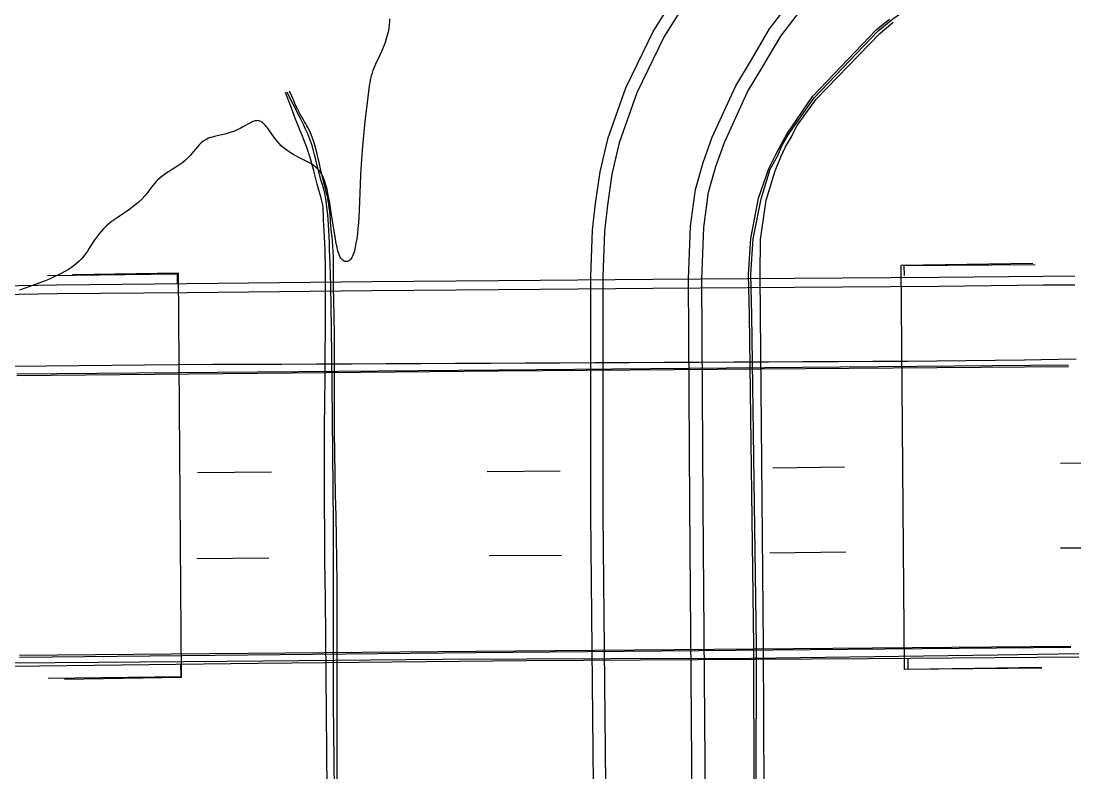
# Model space of a CAD drawing. Header units: feet. Extents: x 3174203 to 3175581, y 1715832 to 1717426.
# Drawn here: x 3174693.1 to 3174839.6, y 1716285.1 to 1716389.7 of the extents above; entities that cross this region are included whole.
import ezdxf

# ---------------------------------------------------------------- set-up
doc = ezdxf.new("R2010")
doc.units = ezdxf.units.FT
doc.header["$MEASUREMENT"] = 0
for name, color, linetype, lineweight, true_color in [('BOTTOM_OF_DRAINAGE', 43, 'Continuous', 30, 0xbfa671), ('BOTTOM_OF_RETAINING_WALL', 75, 'Continuous', 30, 0x6e996b), ('BRIDGE', 117, 'Continuous', 30, 0x53735e), ('GUARD_RAIL', 254, 'Continuous', 30, 0xd7bfff), ('HAND_RAIL', 77, 'Continuous', 30, 0x647d5e), ('MISCELLANEOUS', 225, 'Continuous', 30, 0x9c5f7c), ('SHRUBLINE', 71, 'Continuous', 30, 0xc6ff6b), ('TOP_OF_RETAINING_WALL', 121, 'Continuous', 30, 0x7affd3)]:
    doc.layers.add(name, color=color, linetype=linetype, lineweight=lineweight, true_color=true_color)
for name, color, linetype, lineweight in [('CONCRETE_BOTTOM', 9, 'Continuous', 30), ('CONCRETE_TOP', 204, 'Continuous', 30), ('FOOT_PATH', 2, 'Continuous', 30), ('PAINT_STRIPE', 4, 'Continuous', 30)]:
    doc.layers.add(name, color=color, linetype=linetype, lineweight=lineweight)

msp = doc.modelspace()

# ---------------------------------------------------------------- linework, layer by layer
at = {"layer": 'BOTTOM_OF_DRAINAGE'}
msp.add_polyline3d([(3174737.061675, 1716282.606701, 5237.051007), (3174737.059031, 1716286.800451, 5237.082367), (3174737.059756, 1716290.818407, 5237.12005), (3174737.063561, 1716294.750082, 5237.153656), (3174737.070159, 1716298.684989, 5237.172787), (3174737.07654, 1716301.883142, 5237.172622), (3174737.08009, 1716305.112966, 5237.162856), (3174737.076379, 1716308.346778, 5237.149808), (3174737.060972, 1716311.556892, 5237.139799), (3174737.029437, 1716314.715623, 5237.139147), (3174736.979553, 1716317.801964, 5237.152129), (3174736.917949, 1716320.821619, 5237.174852), (3174736.853464, 1716323.78697, 5237.201379), (3174736.79494, 1716326.710396, 5237.225774), (3174736.751216, 1716329.60428, 5237.242098), (3174736.728355, 1716332.473785, 5237.246069), (3174736.721311, 1716335.295207, 5237.240011), (3174736.72226, 1716338.037625, 5237.227899), (3174736.72338, 1716340.670115, 5237.21371), (3174736.716847, 1716343.161757, 5237.201421), (3174736.690502, 1716346.034737, 5237.192906), (3174736.651715, 1716348.600554, 5237.190036), (3174736.612227, 1716350.820435, 5237.189277), (3174736.583776, 1716352.655607, 5237.187093), (3174736.574854, 1716353.832751, 5237.182385), (3174736.574532, 1716354.791328, 5237.175328), (3174736.576833, 1716355.583798, 5237.166752), (3174736.575781, 1716356.262621, 5237.157483), (3174736.565397, 1716356.880259, 5237.148348), (3174736.533245, 1716357.628006, 5237.138819), (3174736.483845, 1716358.355509, 5237.135056), (3174736.423868, 1716359.056159, 5237.141321), (3174736.359985, 1716359.723345, 5237.161877), (3174736.310039, 1716360.229771, 5237.189962), (3174736.262215, 1716360.71444, 5237.223013), (3174736.216863, 1716361.181243, 5237.254122), (3174736.174335, 1716361.63407, 5237.276378), (3174736.134984, 1716362.076813, 5237.282874), (3174736.089558, 1716362.620759, 5237.263259), (3174736.042913, 1716363.155253, 5237.224447), (3174735.988315, 1716363.680524, 5237.182663), (3174735.919034, 1716364.196798, 5237.154133), (3174735.849204, 1716364.604927, 5237.149571), (3174735.766366, 1716365.016167, 5237.159083), (3174735.671216, 1716365.439245, 5237.177877), (3174735.564452, 1716365.882882, 5237.201161), (3174735.44677, 1716366.355805, 5237.224141), (3174735.23038, 1716367.219082, 5237.252823), (3174735.001512, 1716368.146128, 5237.269587), (3174734.776078, 1716369.095131, 5237.276664), (3174734.616256, 1716369.800166, 5237.278188), (3174734.458587, 1716370.500554, 5237.283827), (3174734.294342, 1716371.202815, 5237.301891), (3174734.114791, 1716371.913472, 5237.340686), (3174733.981982, 1716372.394599, 5237.38165), (3174733.834134, 1716372.881118, 5237.434855), (3174733.666889, 1716373.371794, 5237.499639), (3174733.475892, 1716373.865388, 5237.575336), (3174733.256785, 1716374.360664, 5237.661283), (3174733.00521, 1716374.856386, 5237.756815), (3174732.865819, 1716375.105276, 5237.808217), (3174732.716271, 1716375.361312, 5237.863258), (3174732.555617, 1716375.631834, 5237.923347), (3174732.382906, 1716375.924185, 5237.989892), (3174732.197188, 1716376.245707, 5238.064304), (3174731.997513, 1716376.603743, 5238.14799), (3174731.782931, 1716377.005636, 5238.242359), (3174731.552491, 1716377.458727, 5238.348821), (3174731.305243, 1716377.970358, 5238.468784), (3174731.040237, 1716378.547873, 5238.603657), (3174730.756523, 1716379.198613, 5238.754849), (3174730.45315, 1716379.929921, 5238.923769)], dxfattribs=at)
at = {"layer": 'BOTTOM_OF_RETAINING_WALL'}
msp.add_polyline3d([(3174813.430833, 1716167.247255, 5239.091434), (3174808.623862, 1716168.451371, 5238.299173), (3174802.960894, 1716170.075905, 5237.610127), (3174801.083526, 1716172.274031, 5237.656958), (3174798.673538, 1716177.242069, 5237.798728), (3174796.178049, 1716185.40595, 5237.662826), (3174795.786469, 1716207.923042, 5237.868244), (3174795.782805, 1716231.66301, 5237.860672), (3174795.01225, 1716282.53318, 5237.816483), (3174794.983052, 1716302.75369, 5237.99474), (3174794.372734, 1716348.751895, 5238.28205), (3174794.248067, 1716354.459184, 5238.205536), (3174794.57364, 1716359.404171, 5238.311525), (3174795.645773, 1716365.043187, 5238.658667), (3174797.060565, 1716369.143062, 5238.752817), (3174798.063384, 1716371.114868, 5238.773048), (3174798.784939, 1716372.501971, 5238.962215), (3174799.557794, 1716373.936124, 5239.162269), (3174803.120611, 1716379.153079, 5239.315554), (3174812.042432, 1716388.502307, 5239.395419), (3174813.819464, 1716389.92736, 5239.314011)], dxfattribs=at)
at = {"layer": 'BRIDGE'}
for points in [[(3174839.581133, 1716354.162836, 5258.783514), (3174835.20505, 1716354.151309, 5258.681817), (3174820.693017, 1716354.001003, 5258.70132), (3174800.633064, 1716353.855508, 5258.552874), (3174780.933043, 1716353.72479, 5258.446088), (3174765.305432, 1716353.571079, 5258.362852), (3174741.900237, 1716353.395219, 5258.278448), (3174716.223442, 1716353.096453, 5258.13327), (3174698.133707, 1716352.944263, 5258.07852), (3174690.108071, 1716352.806071, 5258.024381)], [(3174691.898959, 1716299.949385, 5257.75416), (3174726.103344, 1716300.36546, 5257.998754), (3174763.413585, 1716300.731063, 5258.229572), (3174810.924055, 1716301.019866, 5258.494003), (3174840.145894, 1716301.253749, 5258.635462)]]:
    msp.add_polyline3d(points, dxfattribs=at)
at = {"layer": 'CONCRETE_BOTTOM', "extrusion": (0.0027054426211573, -0.714768318069325, 0.6993560838832905), "elevation": -1214520.761672, "flags": 128}
msp.add_lwpolyline([(3181312.380971, 1195678.803677), (3181233.169677, 1195678.312825), (3181166.203878, 1195677.803362)], dxfattribs=at)
at = {"layer": 'CONCRETE_BOTTOM', "extrusion": (0.0052616530965128, -0.9014100610380466, 0.4329344255959292), "elevation": -1528111.351289, "flags": 128}
msp.add_lwpolyline([(3184656.942476, 739749.516401), (3184720.380927, 739749.972643), (3184803.091261, 739750.46729)], dxfattribs=at)
at = {"layer": 'CONCRETE_TOP', "extrusion": (0.0084045496975874, -0.9996497339624522, 0.0250952771090448), "elevation": -1688925.634236, "flags": 128}
msp.add_lwpolyline([(3189009.951247, 47655.995317), (3189076.913357, 47656.410906), (3189156.130257, 47656.684667)], dxfattribs=at)
at = {"layer": 'CONCRETE_TOP', "extrusion": (-0.000383626981315, -0.5107097135898478, 0.8597531280985926), "elevation": -873229.187095, "flags": 128}
msp.add_lwpolyline([(3173548.936035, 1480332.053114), (3173466.232858, 1480331.12342), (3173402.79435, 1480330.342763)], dxfattribs=at)
at = {"layer": 'FOOT_PATH'}
for points in [[(3174785.911422, 1716156.980111, 5237.656235), (3174786.611533, 1716161.11685, 5237.657077), (3174787.577251, 1716169.955149, 5237.657491), (3174788.773946, 1716186.476366, 5237.649251), (3174789.093015, 1716202.835414, 5237.637686), (3174788.637475, 1716237.32923, 5237.62), (3174788.319993, 1716274.648726, 5237.531), (3174787.93304, 1716322.377807, 5237.56), (3174787.775907, 1716353.738217, 5237.591148), (3174788.043366, 1716360.962597, 5237.595698), (3174788.69486, 1716365.872548, 5237.598), (3174789.695091, 1716369.436672, 5237.573), (3174790.916401, 1716372.796667, 5237.615), (3174794.107592, 1716379.802452, 5237.691957), (3174796.234484, 1716383.32796, 5237.729363), (3174798.723958, 1716387.552922, 5237.769), (3174802.517944, 1716392.540106, 5237.834), (3174807.164377, 1716397.80824, 5237.934), (3174809.340013, 1716399.758984, 5238), (3174813.439269, 1716402.537048, 5238.145), (3174822.811777, 1716408.622682, 5238.541), (3174842.152317, 1716419.578471, 5239.443), (3174854.491776, 1716426.131574, 5240.088), (3174857.773621, 1716427.765089, 5240.208476)], [(3174784.882021, 1716394.511035, 5237.598016), (3174781.047749, 1716388.36442, 5237.555), (3174777.156721, 1716380.34744, 5237.459), (3174774.6321, 1716373.225226, 5237.44), (3174773.597193, 1716368.707397, 5237.442474), (3174772.9481, 1716364.301017, 5237.4412), (3174772.529335, 1716360.577127, 5237.434711), (3174772.299141, 1716354.129029, 5237.417), (3174772.28896, 1716321.139953, 5237.409), (3174773.187016, 1716231.833236, 5237.44), (3174773.390295, 1716204.180912, 5237.487), (3174773.232224, 1716190.264916, 5237.53), (3174772.442793, 1716177.944708, 5237.588), (3174771.258156, 1716165.061388, 5237.515), (3174770.386914, 1716158.960173, 5237.522764)], [(3174786.304913, 1716393.575279, 5237.598016), (3174782.540013, 1716387.539872, 5237.555), (3174778.729754, 1716379.689306, 5237.459), (3174776.26967, 1716372.749155, 5237.44), (3174775.271744, 1716368.392771, 5237.442474), (3174774.636701, 1716364.081766, 5237.4412), (3174774.228459, 1716360.451446, 5237.434711), (3174774.001658, 1716354.098387, 5237.417), (3174773.991488, 1716321.14825, 5237.409), (3174774.889479, 1716231.848054, 5237.44), (3174775.092891, 1716204.177501, 5237.487), (3174774.934131, 1716190.200769, 5237.53), (3174774.140327, 1716177.812302, 5237.588), (3174772.94962, 1716164.86298, 5237.515), (3174771.600153, 1716155.412803, 5237.526931), (3174769.670217, 1716144.766465, 5237.539087), (3174768.003228, 1716137.142793, 5237.54494), (3174766.177479, 1716129.439708, 5237.55121)], [(3174777.866873, 1716128.892633, 5237.627041), (3174780.781268, 1716140.226038, 5237.647), (3174783.321442, 1716152.79602, 5237.655315), (3174784.772969, 1716161.372651, 5237.657077), (3174785.729078, 1716170.122998, 5237.657491), (3174786.919784, 1716186.56154, 5237.649251), (3174787.237306, 1716202.841256, 5237.637686), (3174786.782109, 1716237.309087, 5237.62), (3174786.464587, 1716274.633313, 5237.531), (3174786.077607, 1716322.365638, 5237.56), (3174785.920264, 1716353.767905, 5237.591148), (3174786.192426, 1716361.119302, 5237.595698), (3174786.872829, 1716366.247129, 5237.598), (3174787.927455, 1716370.005077, 5237.573), (3174789.197541, 1716373.49926, 5237.615), (3174792.463478, 1716380.669142, 5237.691957), (3174794.64077, 1716384.278191, 5237.729363), (3174797.180943, 1716388.589195, 5237.769), (3174801.081923, 1716393.717022, 5237.834)], [(3174692.058016, 1716341.678483, 5256.986), (3174696.62662, 1716341.722781, 5256.994), (3174701.195224, 1716341.76708, 5257.027957), (3174705.763828, 1716341.811378, 5257.065), (3174710.332432, 1716341.855677, 5257.087), (3174714.901035, 1716341.899975, 5257.129095), (3174719.731796, 1716341.922327, 5257.177459), (3174724.562556, 1716341.944678, 5257.203657), (3174729.393316, 1716341.96703, 5257.258388), (3174734.224076, 1716341.989381, 5257.285117), (3174739.054836, 1716342.011732, 5257.339257), (3174743.885596, 1716342.034084, 5257.337243), (3174748.716356, 1716342.056435, 5257.359233), (3174753.547116, 1716342.078787, 5257.37789), (3174758.377876, 1716342.101138, 5257.386291), (3174763.208637, 1716342.123489, 5257.411101), (3174768.039397, 1716342.145841, 5257.452525), (3174772.870157, 1716342.168192, 5257.456871), (3174777.700917, 1716342.190544, 5257.47332), (3174782.531677, 1716342.212895, 5257.458885), (3174787.362437, 1716342.235247, 5257.49453), (3174792.193197, 1716342.257598, 5257.53884), (3174797.023957, 1716342.279949, 5257.557955), (3174801.854718, 1716342.302301, 5257.578086), (3174806.685478, 1716342.324652, 5257.588778), (3174811.516238, 1716342.347004, 5257.629262), (3174816.346998, 1716342.369355, 5257.657202), (3174820.407954, 1716342.415544, 5257.669), (3174824.46891, 1716342.461734, 5257.666), (3174828.529866, 1716342.507923, 5257.662479), (3174832.590823, 1716342.554112, 5257.660302), (3174837.325297, 1716342.656215, 5257.662), (3174839.791122, 1716342.709393, 5257.677625)]]:
    msp.add_polyline3d(points, dxfattribs=at)
at = {"layer": 'GUARD_RAIL'}
msp.add_polyline3d([(3174840.141213, 1716301.635447, 5258.705519), (3174828.839356, 1716301.484337, 5258.595492), (3174794.620685, 1716301.026821, 5258.38838), (3174775.070133, 1716300.954161, 5258.304288), (3174751.729237, 1716300.888962, 5258.195508), (3174721.723094, 1716300.568548, 5257.9875), (3174691.897673, 1716300.348379, 5257.825636)], dxfattribs=at)
at = {"layer": 'HAND_RAIL'}
msp.add_polyline3d([(3174839.58438, 1716352.930218, 5258.783514), (3174835.213056, 1716352.918703, 5258.681817), (3174820.70387, 1716352.768426, 5258.70132), (3174800.641623, 1716352.622915, 5258.552874), (3174780.943194, 1716352.492207, 5258.446088), (3174765.316125, 1716352.338502, 5258.362852), (3174741.912038, 1716352.16265, 5258.278448), (3174716.235798, 1716351.86389, 5258.13327), (3174698.149502, 1716351.71173, 5258.07852), (3174690.129292, 1716351.573631, 5258.024381)], dxfattribs=at)
at = {"layer": 'MISCELLANEOUS', "extrusion": (-0.0081265104785564, -7.622e-13, 0.99996697936854), "elevation": -20544.085384, "flags": 128}
msp.add_lwpolyline([(3174753.78895, 1716354.262386), (3174753.780891, 1716355.660364), (3174771.950476, 1716355.811438)], dxfattribs=at)
at = {"layer": 'MISCELLANEOUS', "extrusion": (-0.0083183659202613, 4.83e-14, 0.9999654017956904), "elevation": -21152.819856, "flags": 128}
msp.add_lwpolyline([(3174630.711091, 1716354.268088), (3174648.716905, 1716354.497091), (3174648.712301, 1716353.121334)], dxfattribs=at)
at = {"layer": 'MISCELLANEOUS', "extrusion": (0.0061214887024163, 0, 0.9999812635125053), "elevation": 24691.902554, "flags": 128}
msp.add_lwpolyline([(3174724.70403, 1716301.005981), (3174724.70403, 1716299.503685), (3174743.316737, 1716299.785299)], dxfattribs=at)
at = {"layer": 'MISCELLANEOUS', "extrusion": (-0.0102622375341813, 8.154e-13, 0.9999473418539558), "elevation": -27323.085742, "flags": 128}
msp.add_lwpolyline([(3174583.694586, 1716298.29398), (3174602.15091, 1716298.506205), (3174602.138733, 1716300.166465)], dxfattribs=at)
at = {"layer": 'MISCELLANEOUS'}
for points in [[(3174835.009303, 1716299.683469, 5255.770259), (3174815.916135, 1716299.460162, 5248.504772), (3174815.48496, 1716355.728268, 5248.385784), (3174833.781168, 1716355.991574, 5256.013782)], [(3174699.203728, 1716298.117678, 5254.017363), (3174715.464004, 1716298.404539, 5248.079944), (3174715.042085, 1716354.608412, 5247.512029), (3174700.307234, 1716354.380608, 5254.028206)]]:
    msp.add_polyline3d(points, dxfattribs=at)
at = {"layer": 'PAINT_STRIPE', "extrusion": (-0.0060217463184606, -7.28242643134e-05, 0.9999818664695387), "elevation": -13985.847981, "flags": 128}
msp.add_lwpolyline([(3174691.759709, 1716325.854768), (3174702.05422, 1716325.979263)], dxfattribs=at)
at = {"layer": 'PAINT_STRIPE', "extrusion": (-0.0037516358768821, -3.18900798495e-05, 0.9999929620808689), "elevation": -6708.499599, "flags": 128}
msp.add_lwpolyline([(3174755.321775, 1716326.806001), (3174765.449958, 1716326.892093)], dxfattribs=at)
at = {"layer": 'PAINT_STRIPE', "extrusion": (-0.0068387715530933, -9.45810500636e-05, 0.9999766108555087), "elevation": -16617.163761, "flags": 128}
msp.add_lwpolyline([(3174759.343713, 1716325.954554), (3174769.285118, 1716326.092041)], dxfattribs=at)
at = {"layer": 'PAINT_STRIPE', "extrusion": (-0.0108125950759226, -8.39671501817e-05, 0.9999415386597567), "elevation": -29215.45101, "flags": 128}
msp.add_lwpolyline([(3174708.857269, 1716325.739646), (3174718.845018, 1716325.817203)], dxfattribs=at)
at = {"layer": 'PAINT_STRIPE', "extrusion": (-0.0062626086168604, -3.88132395103e-05, 0.999980388921125), "elevation": -14691.935931, "flags": 128}
msp.add_lwpolyline([(3174728.867441, 1716314.762876), (3174738.92676, 1716314.825218)], dxfattribs=at)
at = {"layer": 'PAINT_STRIPE', "extrusion": (-0.0054056115851765, -9.32442089985e-05, 0.9999853852276581), "elevation": -12064.55701, "flags": 128}
msp.add_lwpolyline([(3174779.261892, 1716314.56608), (3174789.803353, 1716314.747912)], dxfattribs=at)
at = {"layer": 'PAINT_STRIPE', "extrusion": (-0.0120274299356962, -2.29143884605e-05, 0.9999276675860473), "elevation": -32967.407427, "flags": 128}
msp.add_lwpolyline([(3174671.191617, 1716315.626373), (3174681.418203, 1716315.645855)], dxfattribs=at)
at = {"layer": 'PAINT_STRIPE', "extrusion": (-0.0059922678363675, -6.21898067201e-05, 0.9999820442680984), "elevation": -13873.785633, "flags": 128}
msp.add_lwpolyline([(3174692.066384, 1716314.040657), (3174702.078209, 1716314.144562)], dxfattribs=at)
at = {"layer": 'SHRUBLINE'}
msp.add_polyline3d([(3174744.34198, 1716389.984324, 5236.764538), (3174744.345525, 1716389.612832, 5236.757227), (3174744.317554, 1716389.131015, 5236.754211), (3174744.255774, 1716388.645123, 5236.744874), (3174744.163442, 1716388.156786, 5236.735984), (3174744.043818, 1716387.667634, 5236.731904), (3174743.900162, 1716387.179297, 5236.723512), (3174743.73573, 1716386.693406, 5236.715859), (3174743.553783, 1716386.211589, 5236.712018), (3174743.276766, 1716385.547182, 5236.704032), (3174742.986336, 1716384.899548, 5236.697162), (3174742.42336, 1716383.676964, 5236.694374), (3174742.179876, 1716383.113197, 5236.70305), (3174742.048309, 1716382.776716, 5236.707134), (3174741.930728, 1716382.435014, 5236.706347), (3174741.823653, 1716382.067581, 5236.713972), (3174741.723605, 1716381.653909, 5236.721503), (3174741.627105, 1716381.173488, 5236.732232), (3174741.530672, 1716380.605808, 5236.733721), (3174741.430829, 1716379.930361, 5236.74283), (3174741.324095, 1716379.126637, 5236.753805), (3174741.135195, 1716377.555915, 5236.780145), (3174740.934837, 1716375.719757, 5236.818706), (3174740.738112, 1716373.733617, 5236.854745), (3174740.56011, 1716371.712953, 5236.889845), (3174740.41592, 1716369.77322, 5236.913556), (3174740.329538, 1716368.288371, 5236.922817), (3174740.268223, 1716366.925585, 5236.933013), (3174740.145726, 1716363.426425, 5236.990378), (3174740.09573, 1716362.408714, 5237.004343), (3174740.038905, 1716361.579628, 5236.996622), (3174739.969045, 1716360.793738, 5236.997415), (3174739.887373, 1716360.057157, 5237.003527), (3174739.795109, 1716359.375999, 5237.012794), (3174739.693477, 1716358.756375, 5237.022036), (3174739.583697, 1716358.204398, 5237.034799), (3174739.466993, 1716357.726181, 5237.04464), (3174739.381787, 1716357.437867, 5237.052902), (3174739.293927, 1716357.186455, 5237.056635), (3174739.203552, 1716356.969707, 5237.024805), (3174739.110802, 1716356.785388, 5237.028205), (3174739.015816, 1716356.63126, 5236.988813), (3174738.918734, 1716356.505088, 5236.99199), (3174738.819696, 1716356.404635, 5236.99485), (3174738.718842, 1716356.327664, 5236.931281), (3174738.616312, 1716356.27194, 5236.935255), (3174738.512244, 1716356.235225, 5236.939237), (3174738.395109, 1716356.214581, 5236.873558), (3174738.277206, 1716356.215029, 5236.878222), (3174738.159496, 1716356.236951, 5236.882686), (3174738.042935, 1716356.280731, 5236.834222), (3174737.928483, 1716356.346753, 5236.842747), (3174737.817097, 1716356.4354, 5236.848045), (3174737.709737, 1716356.547055, 5236.811074), (3174737.607359, 1716356.682103, 5236.81782), (3174737.510922, 1716356.840926, 5236.825322), (3174737.410272, 1716357.048498, 5236.799246), (3174737.316989, 1716357.287193, 5236.779784), (3174737.22971, 1716357.557556, 5236.794016), (3174737.14707, 1716357.860134, 5236.742988), (3174737.067705, 1716358.195471, 5236.759206), (3174736.99025, 1716358.564115, 5236.7563), (3174736.91334, 1716358.966612, 5236.746956), (3174736.835612, 1716359.403506, 5236.755178), (3174736.619134, 1716360.720172, 5236.760162), (3174736.160302, 1716363.643411, 5236.92229), (3174736.043438, 1716364.352974, 5236.936976), (3174735.923987, 1716365.033417, 5237.078369), (3174735.799361, 1716365.678915, 5237.201776), (3174735.666973, 1716366.283645, 5237.328553), (3174735.524235, 1716366.841783, 5237.46306), (3174735.36856, 1716367.347504, 5237.619427), (3174735.223002, 1716367.736069, 5237.70256), (3174735.065224, 1716368.085511, 5237.808025), (3174734.89441, 1716368.3995, 5237.933556), (3174734.709747, 1716368.681703, 5238.018571), (3174734.51042, 1716368.935788, 5238.091066), (3174734.295613, 1716369.165422, 5238.184551), (3174734.064513, 1716369.374272, 5238.270032), (3174733.773647, 1716369.596557, 5238.376196), (3174733.460787, 1716369.801369, 5238.453096), (3174733.127229, 1716369.994533, 5238.569242), (3174732.774265, 1716370.181873, 5238.687558), (3174731.671022, 1716370.736658, 5239.063182), (3174731.319823, 1716370.921125, 5239.157219), (3174730.966179, 1716371.117411, 5239.284487), (3174730.614573, 1716371.327145, 5239.41326), (3174730.269484, 1716371.551956, 5239.70034), (3174729.935393, 1716371.793476, 5239.880534), (3174729.616781, 1716372.053334, 5240.158831), (3174729.317043, 1716372.332209, 5240.330786), (3174729.035229, 1716372.626977, 5240.478763), (3174728.7693, 1716372.933562, 5240.652961), (3174728.517222, 1716373.247891, 5240.836102), (3174728.276956, 1716373.565887, 5240.99391), (3174728.046467, 1716373.883476, 5241.175572), (3174727.67133, 1716374.410744, 5241.468722), (3174727.372703, 1716374.816983, 5241.685162), (3174727.225346, 1716375.004308, 5241.765071), (3174727.078547, 1716375.177934, 5241.897791), (3174726.931749, 1716375.335486, 5241.972117), (3174726.784392, 1716375.474588, 5242.109353), (3174726.635917, 1716375.592862, 5242.17874), (3174726.485765, 1716375.687934, 5242.247099), (3174726.333378, 1716375.757427, 5242.308891), (3174726.178313, 1716375.799779, 5242.369067), (3174726.020593, 1716375.816692, 5242.431233), (3174725.860358, 1716375.810682, 5242.491275), (3174725.697748, 1716375.784264, 5242.613346), (3174725.532902, 1716375.739955, 5242.679821), (3174725.365961, 1716375.68027, 5242.748431), (3174725.197064, 1716375.607725, 5242.819087), (3174725.02635, 1716375.524838, 5242.893855), (3174724.85396, 1716375.434122, 5242.965045), (3174723.965787, 1716374.933301, 5243.356648), (3174723.591899, 1716374.730904, 5243.51924), (3174723.202361, 1716374.537452, 5243.684621), (3174722.793822, 1716374.359656, 5243.883129), (3174722.364604, 1716374.202546, 5244.100377), (3174721.919738, 1716374.064446, 5244.274932), (3174721.46593, 1716373.942002, 5244.479058), (3174721.009886, 1716373.831857, 5244.67321), (3174720.008168, 1716373.606898, 5245.068513), (3174719.739645, 1716373.537373, 5245.186919), (3174719.475488, 1716373.456929, 5245.284863), (3174719.215698, 1716373.361196, 5245.393305), (3174718.960273, 1716373.245807, 5245.505851), (3174718.709215, 1716373.106394, 5245.613846), (3174718.462523, 1716372.938588, 5245.723437), (3174718.185936, 1716372.709158, 5245.856376), (3174717.915052, 1716372.44672, 5245.999842), (3174717.64987, 1716372.161053, 5246.140226), (3174717.390391, 1716371.861938, 5246.285934), (3174716.888542, 1716371.262486, 5246.554407), (3174716.646172, 1716370.981709, 5246.669026), (3174716.313827, 1716370.627048, 5246.816996), (3174715.97701, 1716370.30817, 5246.977665), (3174715.620074, 1716370.010538, 5247.138558), (3174715.227369, 1716369.719615, 5247.224881), (3174714.783248, 1716369.420865, 5247.349886), (3174713.658976, 1716368.710569, 5247.695697), (3174713.265209, 1716368.450983, 5247.864256), (3174712.87959, 1716368.179986, 5248.042637), (3174712.512708, 1716367.89758, 5248.205149), (3174712.175154, 1716367.603762, 5248.357386), (3174711.909861, 1716367.33754, 5248.491023), (3174711.668308, 1716367.063946, 5248.613263), (3174711.443675, 1716366.784347, 5248.734331), (3174711.229138, 1716366.500106, 5248.855763), (3174710.803067, 1716365.923161, 5249.099772), (3174710.577888, 1716365.633187, 5249.225807), (3174710.335517, 1716365.344033, 5249.352703), (3174709.977809, 1716364.962018, 5249.529142), (3174709.585172, 1716364.586475, 5249.708777), (3174709.165368, 1716364.219992, 5249.892295), (3174708.726157, 1716363.865156, 5250.07912), (3174708.275304, 1716363.524558, 5250.273785), (3174707.820569, 1716363.200784, 5250.472248), (3174707.368961, 1716362.894914, 5250.65398), (3174706.490325, 1716362.315529, 5251.002853), (3174706.069766, 1716362.029072, 5251.180287), (3174705.666024, 1716361.736144, 5251.346254), (3174705.282335, 1716361.430274, 5251.519237), (3174704.92107, 1716361.106392, 5251.686904), (3174704.581151, 1716360.765038, 5251.858765), (3174704.260638, 1716360.408154, 5252.035002), (3174703.957589, 1716360.03768, 5252.209575), (3174703.670065, 1716359.655558, 5252.389117), (3174703.396124, 1716359.263729, 5252.553913), (3174703.133396, 1716358.864674, 5252.716875), (3174702.624757, 1716358.063975, 5253.031233), (3174702.369791, 1716357.672686, 5253.190197), (3174702.108357, 1716357.294339, 5253.345076), (3174701.835925, 1716356.934111, 5253.501596), (3174701.54797, 1716356.595669, 5253.64859), (3174701.239962, 1716356.27664, 5253.796944), (3174700.907374, 1716355.973143, 5253.947475), (3174700.545678, 1716355.681294, 5254.088212), (3174700.150346, 1716355.39721, 5254.254953), (3174699.716849, 1716355.117008, 5254.402072), (3174699.143255, 1716354.782289, 5254.597333), (3174698.520479, 1716354.452042, 5254.819978), (3174697.860818, 1716354.130741, 5255.023905), (3174697.176566, 1716353.822859, 5255.225719), (3174696.480019, 1716353.532868, 5255.414676), (3174695.605681, 1716353.198349, 5255.630107), (3174694.724795, 1716352.883487, 5255.824981), (3174692.917176, 1716352.251578, 5256.136283)], dxfattribs=at)
at = {"layer": 'TOP_OF_RETAINING_WALL'}
for points in [[(3174812.257213, 1716388.292441, 5240.107832), (3174814.044398, 1716389.747079, 5240.107832), (3174814.452222, 1716390.079435, 5240.18168), (3174830.062105, 1716401.053944, 5241.507866), (3174830.903074, 1716401.643828, 5241.49845)], [(3174813.658737, 1716168.117249, 5239.916326), (3174808.876981, 1716169.256599, 5239.845875), (3174803.69447, 1716171.043144, 5239.775207), (3174801.906914, 1716172.718812, 5239.83646), (3174799.576615, 1716177.594239, 5239.910549), (3174797.365757, 1716185.530551, 5239.934324), (3174797.227605, 1716207.947694, 5239.940999), (3174796.847134, 1716231.66301, 5239.782177), (3174796.401062, 1716282.487781, 5239.898097), (3174796.35299, 1716302.725882, 5239.86048), (3174795.897831, 1716348.800318, 5239.891439), (3174795.882129, 1716354.404901, 5239.946763), (3174795.934464, 1716359.289856, 5240.072755), (3174796.695932, 1716364.733674, 5240.307904), (3174797.938694, 1716368.84551, 5240.36695), (3174798.733834, 1716370.797498, 5240.4298), (3174799.40401, 1716372.162253, 5240.599187), (3174800.230022, 1716373.584883, 5240.49929), (3174800.684753, 1716374.533628, 5240.66123), (3174801.01718, 1716375.116936, 5241.463836), (3174803.668844, 1716378.810204, 5241.549057), (3174812.519358, 1716387.958018, 5241.348313), (3174814.339193, 1716389.510806, 5241.377157)], [(3174813.480258, 1716167.435928, 5239.547295), (3174808.695782, 1716168.680163, 5239.334208), (3174803.327682, 1716170.559524, 5239.330328), (3174801.382004, 1716172.435264, 5239.402903), (3174799.046057, 1716177.387339, 5239.376525), (3174796.508803, 1716185.440649, 5239.434475), (3174796.157455, 1716207.929388, 5239.369204), (3174796.104579, 1716231.66301, 5239.298702), (3174795.326559, 1716282.524068, 5239.343901), (3174795.354625, 1716302.762671, 5239.119758), (3174794.697709, 1716348.764109, 5239.310745), (3174794.554616, 1716354.447883, 5239.48585), (3174794.907271, 1716359.375998, 5239.441308), (3174796.019644, 1716364.932952, 5239.524425), (3174797.257155, 1716369.075912, 5239.419915), (3174798.330298, 1716370.988947, 5239.506935), (3174798.928992, 1716372.424743, 5239.540343), (3174799.738499, 1716373.841566, 5239.566577), (3174803.395219, 1716378.975226, 5240.315624), (3174812.257213, 1716388.292441, 5240.107832)], [(3174735.704594, 1716282.556324, 5239.978114), (3174735.656301, 1716288.110139, 5240.011444), (3174735.609422, 1716293.405905, 5240.049392), (3174735.557709, 1716298.649296, 5240.085088), (3174735.497372, 1716303.991846, 5240.113751), (3174735.434462, 1716309.368528, 5240.138932), (3174735.377487, 1716314.660174, 5240.16627), (3174735.34359, 1716318.51324, 5240.190486), (3174735.320334, 1716322.272102, 5240.214902), (3174735.310232, 1716325.957421, 5240.23533), (3174735.315801, 1716329.589855, 5240.247587), (3174735.33779, 1716333.176824, 5240.248704), (3174735.369889, 1716336.672775, 5240.240588), (3174735.404022, 1716340.018917, 5240.226362), (3174735.432114, 1716343.156454, 5240.209151), (3174735.450897, 1716346.921439, 5240.187104), (3174735.45354, 1716350.11797, 5240.173572), (3174735.449002, 1716352.652966, 5240.176823), (3174735.445432, 1716354.087576, 5240.193737), (3174735.441582, 1716355.199373, 5240.219154), (3174735.436171, 1716356.090017, 5240.247484), (3174735.42792, 1716356.861167, 5240.273138), (3174735.410275, 1716357.837162, 5240.296577), (3174735.382181, 1716358.770228, 5240.310419), (3174735.340517, 1716359.64914, 5240.31976), (3174735.285237, 1716360.46743, 5240.328806), (3174735.228616, 1716361.237656, 5240.338186), (3174735.186005, 1716361.977132, 5240.347641), (3174735.171764, 1716362.412397, 5240.353344), (3174735.160694, 1716362.84138, 5240.359542), (3174735.145396, 1716363.262639, 5240.366797), (3174735.118471, 1716363.674729, 5240.37567), (3174735.072519, 1716364.076207, 5240.386725), (3174735.002096, 1716364.467756, 5240.400269), (3174734.909573, 1716364.858565, 5240.415604), (3174734.799281, 1716365.25995, 5240.431775), (3174734.675546, 1716365.683229, 5240.44783), (3174734.542697, 1716366.139716, 5240.462815), (3174734.310474, 1716366.987157, 5240.484484), (3174734.071144, 1716367.90325, 5240.506075), (3174733.830895, 1716368.832964, 5240.533127), (3174733.652031, 1716369.51176, 5240.559444), (3174733.46796, 1716370.178102, 5240.58896), (3174733.27051, 1716370.842828, 5240.618683), (3174733.05151, 1716371.516775, 5240.645622), (3174732.805026, 1716372.209187, 5240.667853), (3174732.534081, 1716372.92292, 5240.687709), (3174732.243934, 1716373.65924, 5240.708589), (3174731.939843, 1716374.419406, 5240.733892), (3174731.614906, 1716375.235966, 5240.768651), (3174731.213565, 1716376.266588, 5240.824442), (3174730.668099, 1716377.700228, 5240.914475), (3174729.910789, 1716379.725836, 5241.051961)], [(3174736.717472, 1716282.594547, 5239.45975), (3174736.666091, 1716286.788544, 5239.48034), (3174736.6194, 1716290.807252, 5239.493135), (3174736.58272, 1716294.739525, 5239.494047), (3174736.561369, 1716298.67422, 5239.478987), (3174736.558137, 1716302.676527, 5239.445725), (3174736.565692, 1716306.716986, 5239.399465), (3174736.574171, 1716310.742468, 5239.347269), (3174736.573712, 1716314.699849, 5239.296201), (3174736.548492, 1716319.80876, 5239.240191), (3174736.504516, 1716324.757193, 5239.204223), (3174736.456454, 1716329.600189, 5239.193778), (3174736.415459, 1716334.359938, 5239.212038), (3174736.378632, 1716338.927234, 5239.252986), (3174736.339558, 1716343.160023, 5239.308301), (3174736.293678, 1716346.924538, 5239.369648), (3174736.243856, 1716350.120159, 5239.428629), (3174736.194813, 1716352.654556, 5239.476829), (3174736.150165, 1716354.49114, 5239.50922), (3174736.109122, 1716355.816302, 5239.53432), (3174736.06979, 1716356.872173, 5239.564036), (3174736.03061, 1716357.858286, 5239.606733), (3174735.991351, 1716358.803768, 5239.656609), (3174735.952118, 1716359.695144, 5239.704321), (3174735.912433, 1716360.523902, 5239.742059), (3174735.869507, 1716361.301376, 5239.768139), (3174735.819967, 1716362.043863, 5239.782413), (3174735.760943, 1716362.765161, 5239.786168), (3174735.691557, 1716363.469075, 5239.78644), (3174735.611432, 1716364.156912, 5239.791701), (3174735.5426, 1716364.665614, 5239.80258), (3174735.458573, 1716365.182095, 5239.815972), (3174735.35041, 1716365.722442, 5239.82682), (3174735.20917, 1716366.302742, 5239.830065), (3174735.030436, 1716366.93368, 5239.822918), (3174734.827888, 1716367.604337, 5239.811667), (3174734.619728, 1716368.29839, 5239.804867), (3174734.424158, 1716368.999517, 5239.811075), (3174734.253478, 1716369.695032, 5239.836524), (3174734.096365, 1716370.386785, 5239.878158), (3174733.935595, 1716371.080262, 5239.930594), (3174733.75394, 1716371.780948, 5239.988452), (3174733.536896, 1716372.49372, 5240.046755), (3174733.280834, 1716373.221008, 5240.102149), (3174732.984845, 1716373.964632, 5240.151686), (3174732.648022, 1716374.726412, 5240.192415), (3174732.434631, 1716375.175807, 5240.210924), (3174732.194013, 1716375.663505, 5240.226987), (3174731.912574, 1716376.221286, 5240.241998), (3174731.576717, 1716376.880928, 5240.257349), (3174731.172845, 1716377.674213, 5240.274434), (3174730.687365, 1716378.632919, 5240.294647), (3174730.106679, 1716379.788827, 5240.31938)]]:
    msp.add_polyline3d(points, dxfattribs=at)

doc.saveas('drawing.dxf')
